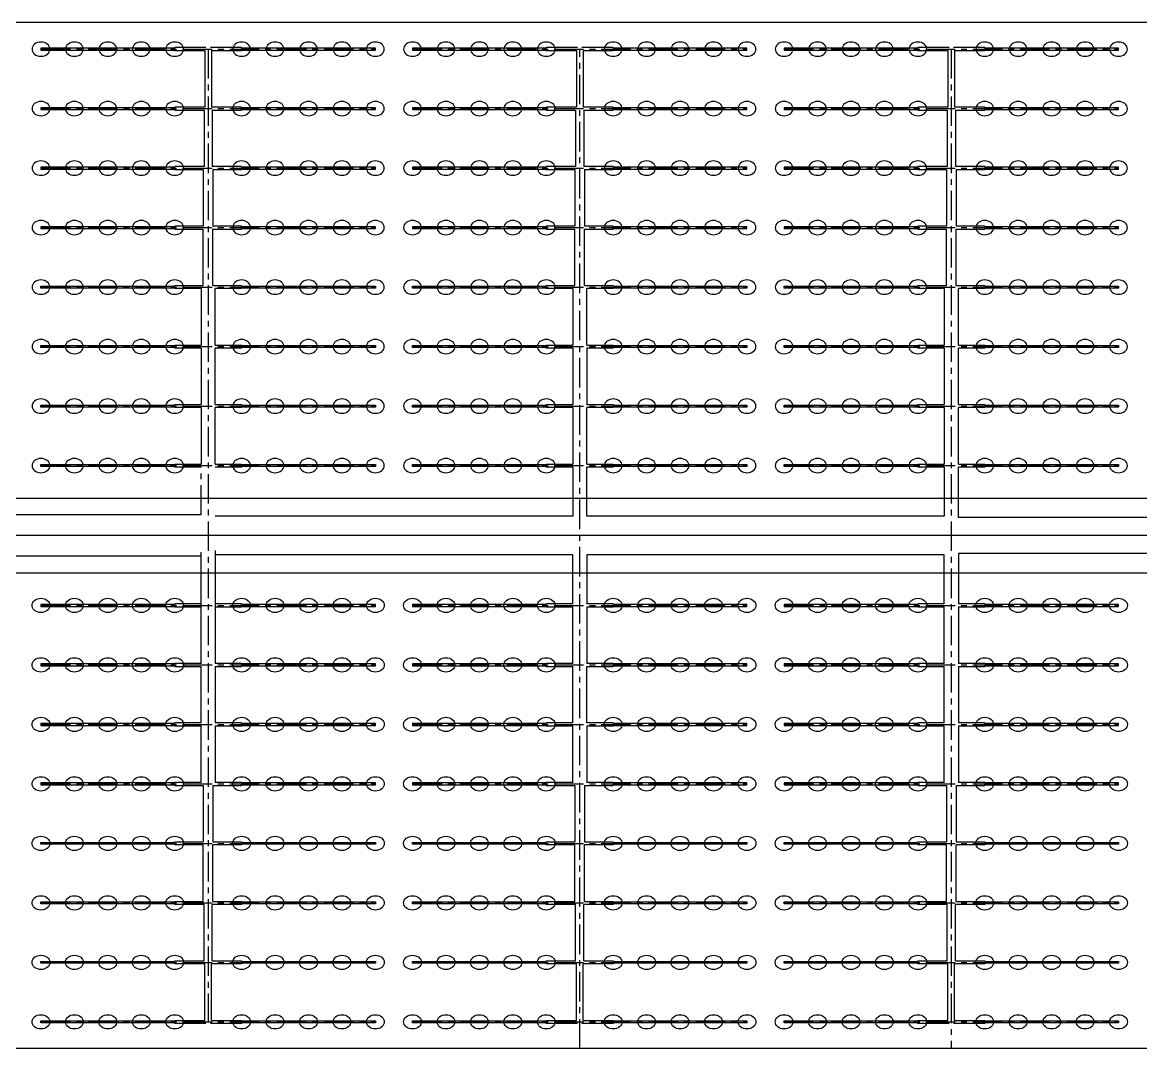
# Model space of a CAD drawing. Header units: millimetres. Extents: x 738100 to 1284508, y 138373 to 260796.
# Drawn here: x 811900 to 823938, y 197601 to 208641 of the extents above; entities that cross this region are included whole.
import ezdxf

# ---------------------------------------------------------------- set-up
doc = ezdxf.new("R2010")
doc.units = ezdxf.units.MM
doc.linetypes.add('CENTER', pattern=[50.8, 31.75, -6.35, 6.35, -6.35])
doc.layers.add('轴线', color=6, linetype='CENTER')

msp = doc.modelspace()

# ---------------------------------------------------------------- linework, layer by layer
at = {"lineweight": -3, "ltscale": 100}
for p, q in [((843900.494, 208641.464), (779900.494, 208641.464)), ((843900.494, 197601.464), (779900.494, 197601.464))]:
    msp.add_line(p, q, dxfattribs=at)
at = {"ltscale": 10}
for p, q in [((812100.494, 208363.704), (812100.494, 208343.224)), ((813540.494, 208363.704), (812100.494, 208363.704)), ((812100.494, 208343.224), (813540.494, 208343.224)), ((813876.494, 208369.464), (813540.494, 208369.464)), ((813540.494, 208369.464), (813540.494, 208363.704)), ((813540.494, 208343.224), (813540.494, 208337.464)), ((813540.494, 208337.464), (813864.494, 208337.464)), ((813864.494, 208337.464), (813864.494, 207729.464)), ((814260.494, 208369.464), (813924.494, 208369.464)), ((813936.494, 208337.464), (814260.494, 208337.464)), ((813936.494, 208337.464), (813936.494, 207729.464)), ((814260.494, 208363.704), (814260.494, 208369.464)), ((815700.494, 208363.704), (814260.494, 208363.704)), ((814260.494, 208337.464), (814260.494, 208343.224)), ((814260.494, 208343.224), (815700.494, 208343.224)), ((815700.494, 208343.224), (815700.494, 208363.704)), ((816100.494, 208363.704), (816100.494, 208343.224)), ((817540.494, 208363.704), (816100.494, 208363.704)), ((816100.494, 208343.224), (817540.494, 208343.224)), ((817876.494, 208369.464), (817540.494, 208369.464)), ((817540.494, 208369.464), (817540.494, 208363.704)), ((817540.494, 208343.224), (817540.494, 208337.464)), ((817540.494, 208337.464), (817864.494, 208337.464)), ((817864.494, 208337.464), (817864.494, 207729.464)), ((818260.494, 208369.464), (817924.494, 208369.464)), ((817936.494, 208337.464), (818260.494, 208337.464)), ((817936.494, 208337.464), (817936.494, 207729.464)), ((818260.494, 208363.704), (818260.494, 208369.464)), ((819700.494, 208363.704), (818260.494, 208363.704)), ((818260.494, 208337.464), (818260.494, 208343.224)), ((818260.494, 208343.224), (819700.494, 208343.224)), ((819700.494, 208343.224), (819700.494, 208363.704)), ((820100.494, 208363.704), (820100.494, 208343.224)), ((821540.494, 208363.704), (820100.494, 208363.704)), ((820100.494, 208343.224), (821540.494, 208343.224)), ((821876.494, 208369.464), (821540.494, 208369.464)), ((821540.494, 208369.464), (821540.494, 208363.704)), ((821540.494, 208343.224), (821540.494, 208337.464)), ((821540.494, 208337.464), (821864.494, 208337.464)), ((821864.494, 208337.464), (821864.494, 207729.464)), ((822260.494, 208369.464), (821924.494, 208369.464)), ((821936.494, 208337.464), (822260.494, 208337.464)), ((821936.494, 208337.464), (821936.494, 207729.464)), ((822260.494, 208363.704), (822260.494, 208369.464)), ((823700.494, 208363.704), (822260.494, 208363.704)), ((822260.494, 208337.464), (822260.494, 208343.224)), ((822260.494, 208343.224), (823700.494, 208343.224)), ((823700.494, 208343.224), (823700.494, 208363.704)), ((812100.494, 207723.704), (812100.494, 207703.224)), ((813540.494, 207723.704), (812100.494, 207723.704)), ((812100.494, 207703.224), (813540.494, 207703.224)), ((813864.494, 207729.464), (813540.494, 207729.464)), ((813540.494, 207729.464), (813540.494, 207723.704)), ((813540.494, 207703.224), (813540.494, 207697.464)), ((813540.494, 207697.464), (813856.494, 207697.464)), ((813856.494, 207697.464), (813856.494, 207089.464)), ((814260.494, 207729.464), (813936.494, 207729.464)), ((813944.494, 207697.464), (814260.494, 207697.464)), ((813944.494, 207697.464), (813944.494, 207089.464)), ((814260.494, 207723.704), (814260.494, 207729.464)), ((815700.494, 207723.704), (814260.494, 207723.704)), ((814260.494, 207697.464), (814260.494, 207703.224)), ((814260.494, 207703.224), (815700.494, 207703.224)), ((815700.494, 207703.224), (815700.494, 207723.704)), ((816100.494, 207723.704), (816100.494, 207703.224)), ((817540.494, 207723.704), (816100.494, 207723.704)), ((816100.494, 207703.224), (817540.494, 207703.224)), ((817864.494, 207729.464), (817540.494, 207729.464)), ((817540.494, 207729.464), (817540.494, 207723.704)), ((817540.494, 207703.224), (817540.494, 207697.464)), ((817540.494, 207697.464), (817856.494, 207697.464)), ((817856.494, 207697.464), (817856.494, 207089.464)), ((818260.494, 207729.464), (817936.494, 207729.464)), ((817944.494, 207697.464), (818260.494, 207697.464)), ((817944.494, 207697.464), (817944.494, 207089.464)), ((818260.494, 207723.704), (818260.494, 207729.464)), ((819700.494, 207723.704), (818260.494, 207723.704)), ((818260.494, 207697.464), (818260.494, 207703.224)), ((818260.494, 207703.224), (819700.494, 207703.224)), ((819700.494, 207703.224), (819700.494, 207723.704)), ((820100.494, 207723.704), (820100.494, 207703.224)), ((821540.494, 207723.704), (820100.494, 207723.704)), ((820100.494, 207703.224), (821540.494, 207703.224)), ((821864.494, 207729.464), (821540.494, 207729.464)), ((821540.494, 207729.464), (821540.494, 207723.704)), ((821540.494, 207703.224), (821540.494, 207697.464)), ((821540.494, 207697.464), (821856.494, 207697.464)), ((821856.494, 207697.464), (821856.494, 207089.464)), ((822260.494, 207729.464), (821936.494, 207729.464)), ((821944.494, 207697.464), (822260.494, 207697.464)), ((821944.494, 207697.464), (821944.494, 207089.464)), ((822260.494, 207723.704), (822260.494, 207729.464)), ((823700.494, 207723.704), (822260.494, 207723.704)), ((822260.494, 207697.464), (822260.494, 207703.224)), ((822260.494, 207703.224), (823700.494, 207703.224)), ((823700.494, 207703.224), (823700.494, 207723.704)), ((812100.494, 207083.704), (812100.494, 207063.224)), ((813540.494, 207083.704), (812100.494, 207083.704)), ((812100.494, 207063.224), (813540.494, 207063.224)), ((813856.494, 207089.464), (813540.494, 207089.464)), ((813540.494, 207089.464), (813540.494, 207083.704)), ((813540.494, 207063.224), (813540.494, 207057.464)), ((813540.494, 207057.464), (813848.494, 207057.464)), ((813848.494, 207057.464), (813848.494, 206449.464)), ((814260.494, 207089.464), (813944.494, 207089.464)), ((813952.494, 207057.464), (814260.494, 207057.464)), ((813952.494, 207057.464), (813952.494, 206449.464)), ((814260.494, 207083.704), (814260.494, 207089.464)), ((815700.494, 207083.704), (814260.494, 207083.704)), ((814260.494, 207057.464), (814260.494, 207063.224)), ((814260.494, 207063.224), (815700.494, 207063.224)), ((815700.494, 207063.224), (815700.494, 207083.704)), ((816100.494, 207083.704), (816100.494, 207063.224)), ((817540.494, 207083.704), (816100.494, 207083.704)), ((816100.494, 207063.224), (817540.494, 207063.224)), ((817856.494, 207089.464), (817540.494, 207089.464)), ((817540.494, 207089.464), (817540.494, 207083.704)), ((817540.494, 207063.224), (817540.494, 207057.464)), ((817540.494, 207057.464), (817848.494, 207057.464)), ((817848.494, 207057.464), (817848.494, 206449.464)), ((818260.494, 207089.464), (817944.494, 207089.464)), ((817952.494, 207057.464), (818260.494, 207057.464)), ((817952.494, 207057.464), (817952.494, 206449.464)), ((818260.494, 207083.704), (818260.494, 207089.464)), ((819700.494, 207083.704), (818260.494, 207083.704)), ((818260.494, 207057.464), (818260.494, 207063.224)), ((818260.494, 207063.224), (819700.494, 207063.224)), ((819700.494, 207063.224), (819700.494, 207083.704)), ((820100.494, 207083.704), (820100.494, 207063.224)), ((821540.494, 207083.704), (820100.494, 207083.704)), ((820100.494, 207063.224), (821540.494, 207063.224)), ((821856.494, 207089.464), (821540.494, 207089.464)), ((821540.494, 207089.464), (821540.494, 207083.704)), ((821540.494, 207063.224), (821540.494, 207057.464)), ((821540.494, 207057.464), (821848.494, 207057.464)), ((821848.494, 207057.464), (821848.494, 206449.464)), ((822260.494, 207089.464), (821944.494, 207089.464)), ((821952.494, 207057.464), (822260.494, 207057.464)), ((821952.494, 207057.464), (821952.494, 206449.464)), ((822260.494, 207083.704), (822260.494, 207089.464)), ((823700.494, 207083.704), (822260.494, 207083.704)), ((822260.494, 207057.464), (822260.494, 207063.224)), ((822260.494, 207063.224), (823700.494, 207063.224)), ((823700.494, 207063.224), (823700.494, 207083.704)), ((812100.494, 206443.704), (812100.494, 206423.224)), ((813540.494, 206443.704), (812100.494, 206443.704)), ((812100.494, 206423.224), (813540.494, 206423.224)), ((813848.494, 206449.464), (813540.494, 206449.464)), ((813540.494, 206449.464), (813540.494, 206443.704)), ((813540.494, 206423.224), (813540.494, 206417.464)), ((813540.494, 206417.464), (813848.494, 206417.464)), ((813848.494, 205809.464), (813848.494, 206417.464)), ((814260.494, 206449.464), (813952.494, 206449.464)), ((813952.494, 206417.464), (814260.494, 206417.464)), ((813952.494, 205809.464), (813952.494, 206417.464)), ((814260.494, 206443.704), (814260.494, 206449.464)), ((815700.494, 206443.704), (814260.494, 206443.704)), ((814260.494, 206417.464), (814260.494, 206423.224)), ((814260.494, 206423.224), (815700.494, 206423.224)), ((815700.494, 206423.224), (815700.494, 206443.704)), ((816100.494, 206443.704), (816100.494, 206423.224)), ((817540.494, 206443.704), (816100.494, 206443.704)), ((816100.494, 206423.224), (817540.494, 206423.224)), ((817848.494, 206449.464), (817540.494, 206449.464)), ((817540.494, 206449.464), (817540.494, 206443.704)), ((817540.494, 206423.224), (817540.494, 206417.464)), ((817540.494, 206417.464), (817848.494, 206417.464)), ((817848.494, 205809.464), (817848.494, 206417.464)), ((818260.494, 206449.464), (817952.494, 206449.464)), ((817952.494, 206417.464), (818260.494, 206417.464)), ((817952.494, 205809.464), (817952.494, 206417.464)), ((818260.494, 206443.704), (818260.494, 206449.464)), ((819700.494, 206443.704), (818260.494, 206443.704)), ((818260.494, 206417.464), (818260.494, 206423.224)), ((818260.494, 206423.224), (819700.494, 206423.224)), ((819700.494, 206423.224), (819700.494, 206443.704)), ((820100.494, 206443.704), (820100.494, 206423.224)), ((821540.494, 206443.704), (820100.494, 206443.704)), ((820100.494, 206423.224), (821540.494, 206423.224)), ((821848.494, 206449.464), (821540.494, 206449.464)), ((821540.494, 206449.464), (821540.494, 206443.704)), ((821540.494, 206423.224), (821540.494, 206417.464)), ((821540.494, 206417.464), (821848.494, 206417.464)), ((821848.494, 205809.464), (821848.494, 206417.464)), ((822260.494, 206449.464), (821952.494, 206449.464)), ((821952.494, 206417.464), (822260.494, 206417.464)), ((821952.494, 205809.464), (821952.494, 206417.464)), ((822260.494, 206443.704), (822260.494, 206449.464)), ((823700.494, 206443.704), (822260.494, 206443.704)), ((822260.494, 206417.464), (822260.494, 206423.224)), ((822260.494, 206423.224), (823700.494, 206423.224)), ((823700.494, 206423.224), (823700.494, 206443.704)), ((812100.494, 205783.224), (812100.494, 205803.704)), ((812100.494, 205803.704), (813540.494, 205803.704)), ((813540.494, 205783.224), (812100.494, 205783.224)), ((813540.494, 205803.704), (813540.494, 205809.464)), ((813540.494, 205809.464), (813848.494, 205809.464)), ((813540.494, 205777.464), (813540.494, 205783.224)), ((813824.494, 205777.464), (813540.494, 205777.464)), ((813824.494, 205777.464), (813824.494, 205169.464)), ((813952.494, 205809.464), (814260.494, 205809.464)), ((814260.494, 205777.464), (813976.494, 205777.464)), ((813976.494, 205169.464), (813976.494, 205777.464)), ((814260.494, 205809.464), (814260.494, 205803.704)), ((814260.494, 205803.704), (815700.494, 205803.704)), ((815700.494, 205783.224), (814260.494, 205783.224)), ((814260.494, 205783.224), (814260.494, 205777.464)), ((815700.494, 205803.704), (815700.494, 205783.224)), ((816100.494, 205783.224), (816100.494, 205803.704)), ((816100.494, 205803.704), (817540.494, 205803.704)), ((817540.494, 205783.224), (816100.494, 205783.224)), ((817540.494, 205803.704), (817540.494, 205809.464)), ((817540.494, 205809.464), (817848.494, 205809.464)), ((817540.494, 205777.464), (817540.494, 205783.224)), ((817824.494, 205777.464), (817540.494, 205777.464)), ((817824.494, 205777.464), (817824.494, 205169.464)), ((817952.494, 205809.464), (818260.494, 205809.464)), ((818260.494, 205777.464), (817976.494, 205777.464)), ((817976.494, 205169.464), (817976.494, 205777.464)), ((818260.494, 205809.464), (818260.494, 205803.704)), ((818260.494, 205803.704), (819700.494, 205803.704)), ((819700.494, 205783.224), (818260.494, 205783.224)), ((818260.494, 205783.224), (818260.494, 205777.464)), ((819700.494, 205803.704), (819700.494, 205783.224)), ((820100.494, 205783.224), (820100.494, 205803.704)), ((820100.494, 205803.704), (821540.494, 205803.704)), ((821540.494, 205783.224), (820100.494, 205783.224)), ((821540.494, 205803.704), (821540.494, 205809.464)), ((821540.494, 205809.464), (821848.494, 205809.464)), ((821540.494, 205777.464), (821540.494, 205783.224)), ((821824.494, 205777.464), (821540.494, 205777.464)), ((821824.494, 205777.464), (821824.494, 205169.464)), ((821952.494, 205809.464), (822260.494, 205809.464)), ((822260.494, 205777.464), (821976.494, 205777.464)), ((821976.494, 205169.464), (821976.494, 205777.464)), ((822260.494, 205809.464), (822260.494, 205803.704)), ((822260.494, 205803.704), (823700.494, 205803.704)), ((823700.494, 205783.224), (822260.494, 205783.224)), ((822260.494, 205783.224), (822260.494, 205777.464)), ((823700.494, 205803.704), (823700.494, 205783.224)), ((812100.494, 205143.224), (812100.494, 205163.704)), ((812100.494, 205163.704), (813540.494, 205163.704)), ((813540.494, 205143.224), (812100.494, 205143.224)), ((813540.494, 205163.704), (813540.494, 205169.464)), ((813540.494, 205169.464), (813824.494, 205169.464)), ((813540.494, 205137.464), (813540.494, 205143.224)), ((813824.494, 205137.464), (813540.494, 205137.464)), ((813824.494, 205137.464), (813824.494, 204529.464)), ((813976.494, 205169.464), (814260.494, 205169.464)), ((814260.494, 205137.464), (813976.494, 205137.464)), ((813976.494, 204529.464), (813976.494, 205137.464)), ((814260.494, 205169.464), (814260.494, 205163.704)), ((814260.494, 205163.704), (815700.494, 205163.704)), ((815700.494, 205143.224), (814260.494, 205143.224)), ((814260.494, 205143.224), (814260.494, 205137.464)), ((815700.494, 205163.704), (815700.494, 205143.224)), ((816100.494, 205143.224), (816100.494, 205163.704)), ((816100.494, 205163.704), (817540.494, 205163.704)), ((817540.494, 205143.224), (816100.494, 205143.224)), ((817540.494, 205163.704), (817540.494, 205169.464)), ((817540.494, 205169.464), (817824.494, 205169.464)), ((817540.494, 205137.464), (817540.494, 205143.224)), ((817824.494, 205137.464), (817540.494, 205137.464)), ((817824.494, 205137.464), (817824.494, 204529.464)), ((817976.494, 205169.464), (818260.494, 205169.464)), ((818260.494, 205137.464), (817976.494, 205137.464)), ((817976.494, 205137.464), (817976.494, 204529.464)), ((818260.494, 205169.464), (818260.494, 205163.704)), ((818260.494, 205163.704), (819700.494, 205163.704)), ((819700.494, 205143.224), (818260.494, 205143.224)), ((818260.494, 205143.224), (818260.494, 205137.464)), ((819700.494, 205163.704), (819700.494, 205143.224)), ((820100.494, 205143.224), (820100.494, 205163.704)), ((820100.494, 205163.704), (821540.494, 205163.704)), ((821540.494, 205143.224), (820100.494, 205143.224)), ((821540.494, 205163.704), (821540.494, 205169.464)), ((821540.494, 205169.464), (821824.494, 205169.464)), ((821540.494, 205137.464), (821540.494, 205143.224)), ((821824.494, 205137.464), (821540.494, 205137.464)), ((821824.494, 205137.464), (821824.494, 204529.464)), ((821976.494, 205169.464), (822260.494, 205169.464)), ((822260.494, 205137.464), (821976.494, 205137.464)), ((821976.494, 204529.464), (821976.494, 205137.464)), ((822260.494, 205169.464), (822260.494, 205163.704)), ((822260.494, 205163.704), (823700.494, 205163.704)), ((823700.494, 205143.224), (822260.494, 205143.224)), ((822260.494, 205143.224), (822260.494, 205137.464)), ((823700.494, 205163.704), (823700.494, 205143.224)), ((813540.494, 204523.704), (813540.494, 204529.464)), ((813540.494, 204529.464), (813824.494, 204529.464)), ((813976.494, 204529.464), (814260.494, 204529.464)), ((814260.494, 204529.464), (814260.494, 204523.704)), ((817540.494, 204523.704), (817540.494, 204529.464)), ((817540.494, 204529.464), (817824.494, 204529.464)), ((817976.494, 204529.464), (818260.494, 204529.464)), ((818260.494, 204529.464), (818260.494, 204523.704)), ((821540.494, 204523.704), (821540.494, 204529.464)), ((821540.494, 204529.464), (821824.494, 204529.464)), ((821976.494, 204529.464), (822260.494, 204529.464)), ((822260.494, 204529.464), (822260.494, 204523.704)), ((812100.494, 204503.224), (812100.494, 204523.704)), ((812100.494, 204523.704), (813540.494, 204523.704)), ((813540.494, 204503.224), (812100.494, 204503.224)), ((813540.494, 204497.464), (813540.494, 204503.224)), ((813824.494, 204497.464), (813540.494, 204497.464)), ((813824.494, 204497.464), (813824.494, 203889.464)), ((814260.494, 204497.464), (813976.494, 204497.464)), ((813976.494, 203889.464), (813976.494, 204497.464)), ((814260.494, 204523.704), (815700.494, 204523.704)), ((815700.494, 204503.224), (814260.494, 204503.224)), ((814260.494, 204503.224), (814260.494, 204497.464)), ((815700.494, 204523.704), (815700.494, 204503.224)), ((816100.494, 204503.224), (816100.494, 204523.704)), ((816100.494, 204523.704), (817540.494, 204523.704)), ((817540.494, 204503.224), (816100.494, 204503.224)), ((817540.494, 204497.464), (817540.494, 204503.224)), ((817824.494, 204497.464), (817540.494, 204497.464)), ((817824.494, 204497.464), (817824.494, 203889.464)), ((818260.494, 204497.464), (817976.494, 204497.464)), ((817976.494, 203889.464), (817976.494, 204497.464)), ((818260.494, 204523.704), (819700.494, 204523.704)), ((819700.494, 204503.224), (818260.494, 204503.224)), ((818260.494, 204503.224), (818260.494, 204497.464)), ((819700.494, 204523.704), (819700.494, 204503.224)), ((820100.494, 204503.224), (820100.494, 204523.704)), ((820100.494, 204523.704), (821540.494, 204523.704)), ((821540.494, 204503.224), (820100.494, 204503.224)), ((821540.494, 204497.464), (821540.494, 204503.224)), ((821824.494, 204497.464), (821540.494, 204497.464)), ((821824.494, 204497.464), (821824.494, 203889.464)), ((822260.494, 204497.464), (821976.494, 204497.464)), ((821976.494, 203889.464), (821976.494, 204497.464)), ((822260.494, 204523.704), (823700.494, 204523.704)), ((823700.494, 204503.224), (822260.494, 204503.224)), ((822260.494, 204503.224), (822260.494, 204497.464)), ((823700.494, 204523.704), (823700.494, 204503.224)), ((812100.494, 203863.224), (812100.494, 203883.704)), ((812100.494, 203883.704), (813540.494, 203883.704)), ((813540.494, 203863.224), (812100.494, 203863.224)), ((813540.494, 203883.704), (813540.494, 203889.464)), ((813540.494, 203889.464), (813824.494, 203889.464)), ((813540.494, 203857.464), (813540.494, 203863.224)), ((813824.494, 203857.464), (813540.494, 203857.464)), ((813976.494, 203889.464), (814260.494, 203889.464)), ((814260.494, 203857.464), (813976.494, 203857.464)), ((814260.494, 203889.464), (814260.494, 203883.704)), ((814260.494, 203883.704), (815700.494, 203883.704)), ((815700.494, 203863.224), (814260.494, 203863.224)), ((814260.494, 203863.224), (814260.494, 203857.464)), ((815700.494, 203883.704), (815700.494, 203863.224)), ((816100.494, 203863.224), (816100.494, 203883.704)), ((816100.494, 203883.704), (817540.494, 203883.704)), ((817540.494, 203863.224), (816100.494, 203863.224)), ((817540.494, 203883.704), (817540.494, 203889.464)), ((817540.494, 203889.464), (817824.494, 203889.464)), ((817540.494, 203857.464), (817540.494, 203863.224)), ((817824.494, 203857.464), (817540.494, 203857.464)), ((817824.494, 203857.464), (817824.494, 203329.464)), ((817976.494, 203889.464), (818260.494, 203889.464)), ((818260.494, 203857.464), (817976.494, 203857.464)), ((817976.494, 203329.464), (817976.494, 203857.464)), ((818260.494, 203889.464), (818260.494, 203883.704)), ((818260.494, 203883.704), (819700.494, 203883.704)), ((819700.494, 203863.224), (818260.494, 203863.224)), ((818260.494, 203863.224), (818260.494, 203857.464)), ((819700.494, 203883.704), (819700.494, 203863.224)), ((820100.494, 203863.224), (820100.494, 203883.704)), ((820100.494, 203883.704), (821540.494, 203883.704)), ((821540.494, 203863.224), (820100.494, 203863.224)), ((821540.494, 203883.704), (821540.494, 203889.464)), ((821540.494, 203889.464), (821824.494, 203889.464)), ((821540.494, 203857.464), (821540.494, 203863.224)), ((821824.494, 203857.464), (821540.494, 203857.464)), ((821824.494, 203857.464), (821824.494, 203329.464)), ((821976.494, 203889.464), (822260.494, 203889.464)), ((822260.494, 203857.464), (821976.494, 203857.464)), ((821976.494, 203313.464), (821976.494, 203857.464)), ((822260.494, 203889.464), (822260.494, 203883.704)), ((822260.494, 203883.704), (823700.494, 203883.704)), ((823700.494, 203863.224), (822260.494, 203863.224)), ((822260.494, 203863.224), (822260.494, 203857.464)), ((823700.494, 203883.704), (823700.494, 203863.224)), ((779900.494, 203521.464), (843900.494, 203521.464)), ((813824.494, 203345.464), (809976.494, 203345.464)), ((817824.494, 203329.464), (813976.494, 203329.464)), ((821824.494, 203329.464), (817976.494, 203329.464)), ((825900.494, 203313.464), (821976.494, 203313.464)), ((813976.494, 202961.464), (813976.494, 202301.464)), ((813824.494, 202897.464), (809976.494, 202897.464)), ((813824.494, 202301.464), (813824.494, 202941.464)), ((817824.494, 202913.464), (813976.494, 202913.464)), ((817824.494, 202385.464), (817824.494, 202913.464)), ((817976.494, 202913.464), (817976.494, 202385.464)), ((821824.494, 202913.464), (817976.494, 202913.464)), ((821824.494, 202385.464), (821824.494, 202913.464)), ((821976.494, 202929.464), (821976.494, 202385.464)), ((825900.494, 202929.464), (821976.494, 202929.464)), ((779900.494, 202721.464), (843900.494, 202721.464)), ((812100.494, 202379.704), (812100.494, 202359.224)), ((813540.494, 202379.704), (812100.494, 202379.704)), ((812100.494, 202359.224), (813540.494, 202359.224)), ((813824.494, 202385.464), (813540.494, 202385.464)), ((813540.494, 202385.464), (813540.494, 202379.704)), ((813540.494, 202359.224), (813540.494, 202353.464)), ((814260.494, 202385.464), (813976.494, 202385.464)), ((814260.494, 202379.704), (814260.494, 202385.464)), ((815700.494, 202379.704), (814260.494, 202379.704)), ((814260.494, 202353.464), (814260.494, 202359.224)), ((814260.494, 202359.224), (815700.494, 202359.224)), ((815700.494, 202359.224), (815700.494, 202379.704)), ((816100.494, 202379.704), (816100.494, 202359.224)), ((817540.494, 202379.704), (816100.494, 202379.704)), ((816100.494, 202359.224), (817540.494, 202359.224)), ((817824.494, 202385.464), (817540.494, 202385.464)), ((817540.494, 202385.464), (817540.494, 202379.704)), ((817540.494, 202359.224), (817540.494, 202353.464)), ((818260.494, 202385.464), (817976.494, 202385.464)), ((818260.494, 202379.704), (818260.494, 202385.464)), ((819700.494, 202379.704), (818260.494, 202379.704)), ((818260.494, 202353.464), (818260.494, 202359.224)), ((818260.494, 202359.224), (819700.494, 202359.224)), ((819700.494, 202359.224), (819700.494, 202379.704)), ((820100.494, 202379.704), (820100.494, 202359.224)), ((821540.494, 202379.704), (820100.494, 202379.704)), ((820100.494, 202359.224), (821540.494, 202359.224)), ((821824.494, 202385.464), (821540.494, 202385.464)), ((821540.494, 202385.464), (821540.494, 202379.704)), ((821540.494, 202359.224), (821540.494, 202353.464)), ((822260.494, 202385.464), (821976.494, 202385.464)), ((822260.494, 202379.704), (822260.494, 202385.464)), ((823700.494, 202379.704), (822260.494, 202379.704)), ((822260.494, 202353.464), (822260.494, 202359.224)), ((822260.494, 202359.224), (823700.494, 202359.224)), ((823700.494, 202359.224), (823700.494, 202379.704)), ((813540.494, 202353.464), (813824.494, 202353.464)), ((813824.494, 201745.464), (813824.494, 202353.464)), ((813976.494, 202353.464), (814260.494, 202353.464)), ((813976.494, 202353.464), (813976.494, 201745.464)), ((817540.494, 202353.464), (817824.494, 202353.464)), ((817824.494, 201745.464), (817824.494, 202353.464)), ((817976.494, 202353.464), (818260.494, 202353.464)), ((817976.494, 202353.464), (817976.494, 201745.464)), ((821540.494, 202353.464), (821824.494, 202353.464)), ((821824.494, 201745.464), (821824.494, 202353.464)), ((821976.494, 202353.464), (822260.494, 202353.464)), ((821976.494, 202353.464), (821976.494, 201745.464)), ((812100.494, 201739.704), (812100.494, 201719.224)), ((813540.494, 201739.704), (812100.494, 201739.704)), ((812100.494, 201719.224), (813540.494, 201719.224)), ((813824.494, 201745.464), (813540.494, 201745.464)), ((813540.494, 201745.464), (813540.494, 201739.704)), ((813540.494, 201719.224), (813540.494, 201713.464)), ((813540.494, 201713.464), (813824.494, 201713.464)), ((813824.494, 201105.464), (813824.494, 201713.464)), ((814260.494, 201745.464), (813976.494, 201745.464)), ((813976.494, 201713.464), (814260.494, 201713.464)), ((813976.494, 201713.464), (813976.494, 201105.464)), ((814260.494, 201739.704), (814260.494, 201745.464)), ((815700.494, 201739.704), (814260.494, 201739.704)), ((814260.494, 201713.464), (814260.494, 201719.224)), ((814260.494, 201719.224), (815700.494, 201719.224)), ((815700.494, 201719.224), (815700.494, 201739.704)), ((816100.494, 201739.704), (816100.494, 201719.224)), ((817540.494, 201739.704), (816100.494, 201739.704)), ((816100.494, 201719.224), (817540.494, 201719.224)), ((817824.494, 201745.464), (817540.494, 201745.464)), ((817540.494, 201745.464), (817540.494, 201739.704)), ((817540.494, 201719.224), (817540.494, 201713.464)), ((817540.494, 201713.464), (817824.494, 201713.464)), ((817824.494, 201105.464), (817824.494, 201713.464)), ((818260.494, 201745.464), (817976.494, 201745.464)), ((817976.494, 201713.464), (818260.494, 201713.464)), ((817976.494, 201105.464), (817976.494, 201713.464)), ((818260.494, 201739.704), (818260.494, 201745.464)), ((819700.494, 201739.704), (818260.494, 201739.704)), ((818260.494, 201713.464), (818260.494, 201719.224)), ((818260.494, 201719.224), (819700.494, 201719.224)), ((819700.494, 201719.224), (819700.494, 201739.704)), ((820100.494, 201739.704), (820100.494, 201719.224)), ((821540.494, 201739.704), (820100.494, 201739.704)), ((820100.494, 201719.224), (821540.494, 201719.224)), ((821824.494, 201745.464), (821540.494, 201745.464)), ((821540.494, 201745.464), (821540.494, 201739.704)), ((821540.494, 201719.224), (821540.494, 201713.464)), ((821540.494, 201713.464), (821824.494, 201713.464)), ((821824.494, 201105.464), (821824.494, 201713.464)), ((822260.494, 201745.464), (821976.494, 201745.464)), ((821976.494, 201713.464), (822260.494, 201713.464)), ((821976.494, 201713.464), (821976.494, 201105.464)), ((822260.494, 201739.704), (822260.494, 201745.464)), ((823700.494, 201739.704), (822260.494, 201739.704)), ((822260.494, 201713.464), (822260.494, 201719.224)), ((822260.494, 201719.224), (823700.494, 201719.224)), ((823700.494, 201719.224), (823700.494, 201739.704)), ((812100.494, 201099.704), (812100.494, 201079.224)), ((813540.494, 201099.704), (812100.494, 201099.704)), ((812100.494, 201079.224), (813540.494, 201079.224)), ((813824.494, 201105.464), (813540.494, 201105.464)), ((813540.494, 201105.464), (813540.494, 201099.704)), ((813540.494, 201079.224), (813540.494, 201073.464)), ((813540.494, 201073.464), (813824.494, 201073.464)), ((813824.494, 200465.464), (813824.494, 201073.464)), ((814260.494, 201105.464), (813976.494, 201105.464)), ((813976.494, 201073.464), (814260.494, 201073.464)), ((813976.494, 201073.464), (813976.494, 200465.464)), ((814260.494, 201099.704), (814260.494, 201105.464)), ((815700.494, 201099.704), (814260.494, 201099.704)), ((814260.494, 201073.464), (814260.494, 201079.224)), ((814260.494, 201079.224), (815700.494, 201079.224)), ((815700.494, 201079.224), (815700.494, 201099.704)), ((816100.494, 201099.704), (816100.494, 201079.224)), ((817540.494, 201099.704), (816100.494, 201099.704)), ((816100.494, 201079.224), (817540.494, 201079.224)), ((817824.494, 201105.464), (817540.494, 201105.464)), ((817540.494, 201105.464), (817540.494, 201099.704)), ((817540.494, 201079.224), (817540.494, 201073.464)), ((817540.494, 201073.464), (817824.494, 201073.464)), ((817824.494, 200465.464), (817824.494, 201073.464)), ((818260.494, 201105.464), (817976.494, 201105.464)), ((817976.494, 201073.464), (818260.494, 201073.464)), ((817976.494, 201073.464), (817976.494, 200465.464)), ((818260.494, 201099.704), (818260.494, 201105.464)), ((819700.494, 201099.704), (818260.494, 201099.704)), ((818260.494, 201073.464), (818260.494, 201079.224)), ((818260.494, 201079.224), (819700.494, 201079.224)), ((819700.494, 201079.224), (819700.494, 201099.704)), ((820100.494, 201099.704), (820100.494, 201079.224)), ((821540.494, 201099.704), (820100.494, 201099.704)), ((820100.494, 201079.224), (821540.494, 201079.224)), ((821824.494, 201105.464), (821540.494, 201105.464)), ((821540.494, 201105.464), (821540.494, 201099.704)), ((821540.494, 201079.224), (821540.494, 201073.464)), ((821540.494, 201073.464), (821824.494, 201073.464)), ((821824.494, 200465.464), (821824.494, 201073.464)), ((822260.494, 201105.464), (821976.494, 201105.464)), ((821976.494, 201073.464), (822260.494, 201073.464)), ((821976.494, 201073.464), (821976.494, 200465.464)), ((822260.494, 201099.704), (822260.494, 201105.464)), ((823700.494, 201099.704), (822260.494, 201099.704)), ((822260.494, 201073.464), (822260.494, 201079.224)), ((822260.494, 201079.224), (823700.494, 201079.224)), ((823700.494, 201079.224), (823700.494, 201099.704)), ((812100.494, 200459.704), (812100.494, 200439.224)), ((813540.494, 200459.704), (812100.494, 200459.704)), ((812100.494, 200439.224), (813540.494, 200439.224)), ((813824.494, 200465.464), (813540.494, 200465.464)), ((813540.494, 200465.464), (813540.494, 200459.704)), ((813540.494, 200439.224), (813540.494, 200433.464)), ((813540.494, 200433.464), (813848.494, 200433.464)), ((813848.494, 200433.464), (813848.494, 199825.464)), ((813952.494, 200433.464), (814260.494, 200433.464)), ((813952.494, 200433.464), (813952.494, 199825.464)), ((814260.494, 200465.464), (813976.494, 200465.464)), ((814260.494, 200459.704), (814260.494, 200465.464)), ((815700.494, 200459.704), (814260.494, 200459.704)), ((814260.494, 200433.464), (814260.494, 200439.224)), ((814260.494, 200439.224), (815700.494, 200439.224)), ((815700.494, 200439.224), (815700.494, 200459.704)), ((816100.494, 200459.704), (816100.494, 200439.224)), ((817540.494, 200459.704), (816100.494, 200459.704)), ((816100.494, 200439.224), (817540.494, 200439.224)), ((817824.494, 200465.464), (817540.494, 200465.464)), ((817540.494, 200465.464), (817540.494, 200459.704)), ((817540.494, 200439.224), (817540.494, 200433.464)), ((817540.494, 200433.464), (817848.494, 200433.464)), ((817848.494, 200433.464), (817848.494, 199825.464)), ((817952.494, 200433.464), (818260.494, 200433.464)), ((817952.494, 200433.464), (817952.494, 199825.464)), ((818260.494, 200465.464), (817976.494, 200465.464)), ((818260.494, 200459.704), (818260.494, 200465.464)), ((819700.494, 200459.704), (818260.494, 200459.704)), ((818260.494, 200433.464), (818260.494, 200439.224)), ((818260.494, 200439.224), (819700.494, 200439.224)), ((819700.494, 200439.224), (819700.494, 200459.704)), ((820100.494, 200459.704), (820100.494, 200439.224)), ((821540.494, 200459.704), (820100.494, 200459.704)), ((820100.494, 200439.224), (821540.494, 200439.224)), ((821824.494, 200465.464), (821540.494, 200465.464)), ((821540.494, 200465.464), (821540.494, 200459.704)), ((821540.494, 200439.224), (821540.494, 200433.464)), ((821540.494, 200433.464), (821848.494, 200433.464)), ((821848.494, 200433.464), (821848.494, 199825.464)), ((821952.494, 200433.464), (822260.494, 200433.464)), ((821952.494, 200433.464), (821952.494, 199825.464)), ((822260.494, 200465.464), (821976.494, 200465.464)), ((822260.494, 200459.704), (822260.494, 200465.464)), ((823700.494, 200459.704), (822260.494, 200459.704)), ((822260.494, 200433.464), (822260.494, 200439.224)), ((822260.494, 200439.224), (823700.494, 200439.224)), ((823700.494, 200439.224), (823700.494, 200459.704)), ((812100.494, 199799.224), (812100.494, 199819.704)), ((812100.494, 199819.704), (813540.494, 199819.704)), ((813540.494, 199799.224), (812100.494, 199799.224)), ((813540.494, 199819.704), (813540.494, 199825.464)), ((813540.494, 199825.464), (813848.494, 199825.464)), ((813540.494, 199793.464), (813540.494, 199799.224)), ((813848.494, 199793.464), (813540.494, 199793.464)), ((813848.494, 199185.464), (813848.494, 199793.464)), ((813952.494, 199825.464), (814260.494, 199825.464)), ((814260.494, 199793.464), (813952.494, 199793.464)), ((813952.494, 199185.464), (813952.494, 199793.464)), ((814260.494, 199825.464), (814260.494, 199819.704)), ((814260.494, 199819.704), (815700.494, 199819.704)), ((815700.494, 199799.224), (814260.494, 199799.224)), ((814260.494, 199799.224), (814260.494, 199793.464)), ((815700.494, 199819.704), (815700.494, 199799.224)), ((816100.494, 199799.224), (816100.494, 199819.704)), ((816100.494, 199819.704), (817540.494, 199819.704)), ((817540.494, 199799.224), (816100.494, 199799.224)), ((817540.494, 199819.704), (817540.494, 199825.464)), ((817540.494, 199825.464), (817848.494, 199825.464)), ((817540.494, 199793.464), (817540.494, 199799.224)), ((817848.494, 199793.464), (817540.494, 199793.464)), ((817848.494, 199185.464), (817848.494, 199793.464)), ((817952.494, 199825.464), (818260.494, 199825.464)), ((818260.494, 199793.464), (817952.494, 199793.464)), ((817952.494, 199185.464), (817952.494, 199793.464)), ((818260.494, 199825.464), (818260.494, 199819.704)), ((818260.494, 199819.704), (819700.494, 199819.704)), ((819700.494, 199799.224), (818260.494, 199799.224)), ((818260.494, 199799.224), (818260.494, 199793.464)), ((819700.494, 199819.704), (819700.494, 199799.224)), ((820100.494, 199799.224), (820100.494, 199819.704)), ((820100.494, 199819.704), (821540.494, 199819.704)), ((821540.494, 199799.224), (820100.494, 199799.224)), ((821540.494, 199819.704), (821540.494, 199825.464)), ((821540.494, 199825.464), (821848.494, 199825.464)), ((821540.494, 199793.464), (821540.494, 199799.224)), ((821848.494, 199793.464), (821540.494, 199793.464)), ((821848.494, 199185.464), (821848.494, 199793.464)), ((821952.494, 199825.464), (822260.494, 199825.464)), ((822260.494, 199793.464), (821952.494, 199793.464)), ((821952.494, 199185.464), (821952.494, 199793.464)), ((822260.494, 199825.464), (822260.494, 199819.704)), ((822260.494, 199819.704), (823700.494, 199819.704)), ((823700.494, 199799.224), (822260.494, 199799.224)), ((822260.494, 199799.224), (822260.494, 199793.464)), ((823700.494, 199819.704), (823700.494, 199799.224)), ((812100.494, 199159.224), (812100.494, 199179.704)), ((812100.494, 199179.704), (813540.494, 199179.704)), ((813540.494, 199159.224), (812100.494, 199159.224)), ((813540.494, 199179.704), (813540.494, 199185.464)), ((813540.494, 199185.464), (813848.494, 199185.464)), ((813540.494, 199153.464), (813540.494, 199159.224)), ((813856.494, 199153.464), (813540.494, 199153.464)), ((813856.494, 198545.464), (813856.494, 199153.464)), ((814260.494, 199153.464), (813944.494, 199153.464)), ((813944.494, 198545.464), (813944.494, 199153.464)), ((813952.494, 199185.464), (814260.494, 199185.464)), ((814260.494, 199185.464), (814260.494, 199179.704)), ((814260.494, 199179.704), (815700.494, 199179.704)), ((815700.494, 199159.224), (814260.494, 199159.224)), ((814260.494, 199159.224), (814260.494, 199153.464)), ((815700.494, 199179.704), (815700.494, 199159.224)), ((816100.494, 199159.224), (816100.494, 199179.704)), ((816100.494, 199179.704), (817540.494, 199179.704)), ((817540.494, 199159.224), (816100.494, 199159.224)), ((817540.494, 199179.704), (817540.494, 199185.464)), ((817540.494, 199185.464), (817848.494, 199185.464)), ((817540.494, 199153.464), (817540.494, 199159.224)), ((817856.494, 199153.464), (817540.494, 199153.464)), ((817856.494, 198545.464), (817856.494, 199153.464)), ((818260.494, 199153.464), (817944.494, 199153.464)), ((817944.494, 198545.464), (817944.494, 199153.464)), ((817952.494, 199185.464), (818260.494, 199185.464)), ((818260.494, 199185.464), (818260.494, 199179.704)), ((818260.494, 199179.704), (819700.494, 199179.704)), ((819700.494, 199159.224), (818260.494, 199159.224)), ((818260.494, 199159.224), (818260.494, 199153.464)), ((819700.494, 199179.704), (819700.494, 199159.224)), ((820100.494, 199159.224), (820100.494, 199179.704)), ((820100.494, 199179.704), (821540.494, 199179.704)), ((821540.494, 199159.224), (820100.494, 199159.224)), ((821540.494, 199179.704), (821540.494, 199185.464)), ((821540.494, 199185.464), (821848.494, 199185.464)), ((821540.494, 199153.464), (821540.494, 199159.224)), ((821856.494, 199153.464), (821540.494, 199153.464)), ((821856.494, 198545.464), (821856.494, 199153.464)), ((822260.494, 199153.464), (821944.494, 199153.464)), ((821944.494, 198545.464), (821944.494, 199153.464)), ((821952.494, 199185.464), (822260.494, 199185.464)), ((822260.494, 199185.464), (822260.494, 199179.704)), ((822260.494, 199179.704), (823700.494, 199179.704)), ((823700.494, 199159.224), (822260.494, 199159.224)), ((822260.494, 199159.224), (822260.494, 199153.464)), ((823700.494, 199179.704), (823700.494, 199159.224)), ((812100.494, 198519.224), (812100.494, 198539.704)), ((812100.494, 198539.704), (813540.494, 198539.704)), ((813540.494, 198519.224), (812100.494, 198519.224)), ((813540.494, 198539.704), (813540.494, 198545.464)), ((813540.494, 198545.464), (813856.494, 198545.464)), ((813540.494, 198513.464), (813540.494, 198519.224)), ((813864.494, 198513.464), (813540.494, 198513.464)), ((813864.494, 197905.464), (813864.494, 198513.464)), ((814260.494, 198513.464), (813936.494, 198513.464)), ((813936.494, 197905.464), (813936.494, 198513.464)), ((813944.494, 198545.464), (814260.494, 198545.464)), ((814260.494, 198545.464), (814260.494, 198539.704)), ((814260.494, 198539.704), (815700.494, 198539.704)), ((815700.494, 198519.224), (814260.494, 198519.224)), ((814260.494, 198519.224), (814260.494, 198513.464)), ((815700.494, 198539.704), (815700.494, 198519.224)), ((816100.494, 198519.224), (816100.494, 198539.704)), ((816100.494, 198539.704), (817540.494, 198539.704)), ((817540.494, 198519.224), (816100.494, 198519.224)), ((817540.494, 198539.704), (817540.494, 198545.464)), ((817540.494, 198545.464), (817856.494, 198545.464)), ((817540.494, 198513.464), (817540.494, 198519.224)), ((817864.494, 198513.464), (817540.494, 198513.464)), ((817864.494, 197905.464), (817864.494, 198513.464)), ((818260.494, 198513.464), (817936.494, 198513.464)), ((817936.494, 197905.464), (817936.494, 198513.464)), ((817944.494, 198545.464), (818260.494, 198545.464)), ((818260.494, 198545.464), (818260.494, 198539.704)), ((818260.494, 198539.704), (819700.494, 198539.704)), ((819700.494, 198519.224), (818260.494, 198519.224)), ((818260.494, 198519.224), (818260.494, 198513.464)), ((819700.494, 198539.704), (819700.494, 198519.224)), ((820100.494, 198519.224), (820100.494, 198539.704)), ((820100.494, 198539.704), (821540.494, 198539.704)), ((821540.494, 198519.224), (820100.494, 198519.224)), ((821540.494, 198539.704), (821540.494, 198545.464)), ((821540.494, 198545.464), (821856.494, 198545.464)), ((821540.494, 198513.464), (821540.494, 198519.224)), ((821864.494, 198513.464), (821540.494, 198513.464)), ((821864.494, 197905.464), (821864.494, 198513.464)), ((822260.494, 198513.464), (821936.494, 198513.464)), ((821936.494, 197905.464), (821936.494, 198513.464)), ((821944.494, 198545.464), (822260.494, 198545.464)), ((822260.494, 198545.464), (822260.494, 198539.704)), ((822260.494, 198539.704), (823700.494, 198539.704)), ((823700.494, 198519.224), (822260.494, 198519.224)), ((822260.494, 198519.224), (822260.494, 198513.464)), ((823700.494, 198539.704), (823700.494, 198519.224)), ((813540.494, 197899.704), (813540.494, 197905.464)), ((813540.494, 197905.464), (813864.494, 197905.464)), ((813936.494, 197905.464), (814260.494, 197905.464)), ((814260.494, 197905.464), (814260.494, 197899.704)), ((817540.494, 197899.704), (817540.494, 197905.464)), ((817540.494, 197905.464), (817864.494, 197905.464)), ((817936.494, 197905.464), (818260.494, 197905.464)), ((818260.494, 197905.464), (818260.494, 197899.704)), ((821540.494, 197899.704), (821540.494, 197905.464)), ((821540.494, 197905.464), (821864.494, 197905.464)), ((821936.494, 197905.464), (822260.494, 197905.464)), ((822260.494, 197905.464), (822260.494, 197899.704)), ((812100.494, 197879.224), (812100.494, 197899.704)), ((812100.494, 197899.704), (813540.494, 197899.704)), ((813540.494, 197879.224), (812100.494, 197879.224)), ((813540.494, 197873.464), (813540.494, 197879.224)), ((813876.494, 197873.464), (813540.494, 197873.464)), ((814260.494, 197873.464), (813924.494, 197873.464)), ((814260.494, 197899.704), (815700.494, 197899.704)), ((815700.494, 197879.224), (814260.494, 197879.224)), ((814260.494, 197879.224), (814260.494, 197873.464)), ((815700.494, 197899.704), (815700.494, 197879.224)), ((816100.494, 197879.224), (816100.494, 197899.704)), ((816100.494, 197899.704), (817540.494, 197899.704)), ((817540.494, 197879.224), (816100.494, 197879.224)), ((817540.494, 197873.464), (817540.494, 197879.224)), ((817876.494, 197873.464), (817540.494, 197873.464)), ((818260.494, 197873.464), (817924.494, 197873.464)), ((818260.494, 197899.704), (819700.494, 197899.704)), ((819700.494, 197879.224), (818260.494, 197879.224)), ((818260.494, 197879.224), (818260.494, 197873.464)), ((819700.494, 197899.704), (819700.494, 197879.224)), ((820100.494, 197879.224), (820100.494, 197899.704)), ((820100.494, 197899.704), (821540.494, 197899.704)), ((821540.494, 197879.224), (820100.494, 197879.224)), ((821540.494, 197873.464), (821540.494, 197879.224)), ((821876.494, 197873.464), (821540.494, 197873.464)), ((822260.494, 197873.464), (821924.494, 197873.464)), ((822260.494, 197899.704), (823700.494, 197899.704)), ((823700.494, 197879.224), (822260.494, 197879.224)), ((822260.494, 197879.224), (822260.494, 197873.464)), ((823700.494, 197899.704), (823700.494, 197879.224))]:
    msp.add_line(p, q, dxfattribs=at)
at = {"ltscale": 10, "extrusion": (0, 0, -1)}
for centre in [(812100.494, 208353.464), (812460.494, 208353.464), (812820.494, 208353.464), (813180.494, 208353.464), (813540.494, 208353.464), (814260.494, 208353.464), (814620.494, 208353.464), (814980.494, 208353.464), (815340.494, 208353.464), (815700.494, 208353.464), (816100.494, 208353.464), (816460.494, 208353.464), (816820.494, 208353.464), (817180.494, 208353.464), (817540.494, 208353.464), (818260.494, 208353.464), (818620.494, 208353.464), (818980.494, 208353.464), (819340.494, 208353.464), (819700.494, 208353.464), (820100.494, 208353.464), (820460.494, 208353.464), (820820.494, 208353.464), (821180.494, 208353.464), (821540.494, 208353.464), (822260.494, 208353.464), (822620.494, 208353.464), (822980.494, 208353.464), (823340.494, 208353.464), (823700.494, 208353.464), (812100.494, 207713.464), (812460.494, 207713.464), (812820.494, 207713.464), (813180.494, 207713.464), (813540.494, 207713.464), (814260.494, 207713.464), (814620.494, 207713.464), (814980.494, 207713.464), (815340.494, 207713.464), (815700.494, 207713.464), (816100.494, 207713.464), (816460.494, 207713.464), (816820.494, 207713.464), (817180.494, 207713.464), (817540.494, 207713.464), (818260.494, 207713.464), (818620.494, 207713.464), (818980.494, 207713.464), (819340.494, 207713.464), (819700.494, 207713.464), (820100.494, 207713.464), (820460.494, 207713.464), (820820.494, 207713.464), (821180.494, 207713.464), (821540.494, 207713.464), (822260.494, 207713.464), (822620.494, 207713.464), (822980.494, 207713.464), (823340.494, 207713.464), (823700.494, 207713.464), (812100.494, 207073.464), (812460.494, 207073.464), (812820.494, 207073.464), (813180.494, 207073.464), (813540.494, 207073.464), (814260.494, 207073.464), (814620.494, 207073.464), (814980.494, 207073.464), (815340.494, 207073.464), (815700.494, 207073.464), (816100.494, 207073.464), (816460.494, 207073.464), (816820.494, 207073.464), (817180.494, 207073.464), (817540.494, 207073.464), (818260.494, 207073.464), (818620.494, 207073.464), (818980.494, 207073.464), (819340.494, 207073.464), (819700.494, 207073.464), (820100.494, 207073.464), (820460.494, 207073.464), (820820.494, 207073.464), (821180.494, 207073.464), (821540.494, 207073.464), (822260.494, 207073.464), (822620.494, 207073.464), (822980.494, 207073.464), (823340.494, 207073.464), (823700.494, 207073.464), (812100.494, 206433.464), (812460.494, 206433.464), (812820.494, 206433.464), (813180.494, 206433.464), (813540.494, 206433.464), (814260.494, 206433.464), (814620.494, 206433.464), (814980.494, 206433.464), (815340.494, 206433.464), (815700.494, 206433.464), (816100.494, 206433.464), (816460.494, 206433.464), (816820.494, 206433.464), (817180.494, 206433.464), (817540.494, 206433.464), (818260.494, 206433.464), (818620.494, 206433.464), (818980.494, 206433.464), (819340.494, 206433.464), (819700.494, 206433.464), (820100.494, 206433.464), (820460.494, 206433.464), (820820.494, 206433.464), (821180.494, 206433.464), (821540.494, 206433.464), (822260.494, 206433.464), (822620.494, 206433.464), (822980.494, 206433.464), (823340.494, 206433.464), (823700.494, 206433.464), (812100.494, 205793.464), (812460.494, 205793.464), (812820.494, 205793.464), (813180.494, 205793.464), (813540.494, 205793.464), (814260.494, 205793.464), (814620.494, 205793.464), (814980.494, 205793.464), (815340.494, 205793.464), (815700.494, 205793.464), (816100.494, 205793.464), (816460.494, 205793.464), (816820.494, 205793.464), (817180.494, 205793.464), (817540.494, 205793.464), (818260.494, 205793.464), (818620.494, 205793.464), (818980.494, 205793.464), (819340.494, 205793.464), (819700.494, 205793.464), (820100.494, 205793.464), (820460.494, 205793.464), (820820.494, 205793.464), (821180.494, 205793.464), (821540.494, 205793.464), (822260.494, 205793.464), (822620.494, 205793.464), (822980.494, 205793.464), (823340.494, 205793.464), (812100.494, 205153.464), (812460.494, 205153.464), (812820.494, 205153.464), (813180.494, 205153.464), (813540.494, 205153.464), (814260.494, 205153.464), (814620.494, 205153.464), (814980.494, 205153.464), (815340.494, 205153.464), (815700.494, 205153.464), (816100.494, 205153.464), (816460.494, 205153.464), (816820.494, 205153.464), (817180.494, 205153.464), (817540.494, 205153.464), (818260.494, 205153.464), (818620.494, 205153.464), (818980.494, 205153.464), (819340.494, 205153.464), (819700.494, 205153.464), (820100.494, 205153.464), (820460.494, 205153.464), (820820.494, 205153.464), (821180.494, 205153.464), (821540.494, 205153.464), (822260.494, 205153.464), (822620.494, 205153.464), (822980.494, 205153.464), (823340.494, 205153.464), (823700.494, 205153.464), (812100.494, 204513.464), (812460.494, 204513.464), (812820.494, 204513.464), (813180.494, 204513.464), (813540.494, 204513.464), (814260.494, 204513.464), (814620.494, 204513.464), (814980.494, 204513.464), (815340.494, 204513.464), (815700.494, 204513.464), (816100.494, 204513.464), (816460.494, 204513.464), (816820.494, 204513.464), (817180.494, 204513.464), (817540.494, 204513.464), (818260.494, 204513.464), (818620.494, 204513.464), (818980.494, 204513.464), (819340.494, 204513.464), (819700.494, 204513.464), (820100.494, 204513.464), (820460.494, 204513.464), (820820.494, 204513.464), (821180.494, 204513.464), (821540.494, 204513.464), (822260.494, 204513.464), (822620.494, 204513.464), (822980.494, 204513.464), (823340.494, 204513.464), (823700.494, 204513.464), (812100.494, 203873.464), (812460.494, 203873.464), (812820.494, 203873.464), (813180.494, 203873.464), (813540.494, 203873.464), (814260.494, 203873.464), (814620.494, 203873.464), (814980.494, 203873.464), (815340.494, 203873.464), (815700.494, 203873.464), (816100.494, 203873.464), (816460.494, 203873.464), (816820.494, 203873.464), (817180.494, 203873.464), (817540.494, 203873.464), (818260.494, 203873.464), (818620.494, 203873.464), (818980.494, 203873.464), (819340.494, 203873.464), (819700.494, 203873.464), (820100.494, 203873.464), (820460.494, 203873.464), (820820.494, 203873.464), (821180.494, 203873.464), (821540.494, 203873.464), (822260.494, 203873.464), (822620.494, 203873.464), (822980.494, 203873.464), (823340.494, 203873.464), (823700.494, 203873.464)]:
    msp.add_ellipse(centre, major_axis=(96, 0), ratio=0.8, dxfattribs=at)
msp.add_ellipse((823700.494, 205793.464), major_axis=(-96, 0), ratio=0.8, start_param=3.141592654, end_param=9.424777961, dxfattribs=at)
at = {"ltscale": 10}
for centre in [(812100.494, 202369.464), (812460.494, 202369.464), (812820.494, 202369.464), (813180.494, 202369.464), (813540.494, 202369.464), (814260.494, 202369.464), (814620.494, 202369.464), (814980.494, 202369.464), (815340.494, 202369.464), (815700.494, 202369.464), (816100.494, 202369.464), (816460.494, 202369.464), (816820.494, 202369.464), (817180.494, 202369.464), (817540.494, 202369.464), (818260.494, 202369.464), (818620.494, 202369.464), (818980.494, 202369.464), (819340.494, 202369.464), (819700.494, 202369.464), (820100.494, 202369.464), (820460.494, 202369.464), (820820.494, 202369.464), (821180.494, 202369.464), (821540.494, 202369.464), (822260.494, 202369.464), (822620.494, 202369.464), (822980.494, 202369.464), (823340.494, 202369.464), (823700.494, 202369.464), (812100.494, 201729.464), (812460.494, 201729.464), (812820.494, 201729.464), (813180.494, 201729.464), (813540.494, 201729.464), (814260.494, 201729.464), (814620.494, 201729.464), (814980.494, 201729.464), (815340.494, 201729.464), (815700.494, 201729.464), (816100.494, 201729.464), (816460.494, 201729.464), (816820.494, 201729.464), (817180.494, 201729.464), (817540.494, 201729.464), (818260.494, 201729.464), (818620.494, 201729.464), (818980.494, 201729.464), (819340.494, 201729.464), (819700.494, 201729.464), (820100.494, 201729.464), (820460.494, 201729.464), (820820.494, 201729.464), (821180.494, 201729.464), (821540.494, 201729.464), (822260.494, 201729.464), (822620.494, 201729.464), (822980.494, 201729.464), (823340.494, 201729.464), (823700.494, 201729.464), (812100.494, 201089.464), (812460.494, 201089.464), (812820.494, 201089.464), (813180.494, 201089.464), (813540.494, 201089.464), (814260.494, 201089.464), (814620.494, 201089.464), (814980.494, 201089.464), (815340.494, 201089.464), (815700.494, 201089.464), (816100.494, 201089.464), (816460.494, 201089.464), (816820.494, 201089.464), (817180.494, 201089.464), (817540.494, 201089.464), (818260.494, 201089.464), (818620.494, 201089.464), (818980.494, 201089.464), (819340.494, 201089.464), (819700.494, 201089.464), (820100.494, 201089.464), (820460.494, 201089.464), (820820.494, 201089.464), (821180.494, 201089.464), (821540.494, 201089.464), (822260.494, 201089.464), (822620.494, 201089.464), (822980.494, 201089.464), (823340.494, 201089.464), (823700.494, 201089.464), (812100.494, 200449.464), (812460.494, 200449.464), (812820.494, 200449.464), (813180.494, 200449.464), (813540.494, 200449.464), (814260.494, 200449.464), (814620.494, 200449.464), (814980.494, 200449.464), (815340.494, 200449.464), (815700.494, 200449.464), (816100.494, 200449.464), (816460.494, 200449.464), (816820.494, 200449.464), (817180.494, 200449.464), (817540.494, 200449.464), (818260.494, 200449.464), (818620.494, 200449.464), (818980.494, 200449.464), (819340.494, 200449.464), (819700.494, 200449.464), (820100.494, 200449.464), (820460.494, 200449.464), (820820.494, 200449.464), (821180.494, 200449.464), (821540.494, 200449.464), (822260.494, 200449.464), (822620.494, 200449.464), (822980.494, 200449.464), (823340.494, 200449.464), (823700.494, 200449.464), (812100.494, 199809.464), (812460.494, 199809.464), (812820.494, 199809.464), (813180.494, 199809.464), (813540.494, 199809.464), (814260.494, 199809.464), (814620.494, 199809.464), (814980.494, 199809.464), (815340.494, 199809.464), (815700.494, 199809.464), (816100.494, 199809.464), (816460.494, 199809.464), (816820.494, 199809.464), (817180.494, 199809.464), (817540.494, 199809.464), (818260.494, 199809.464), (818620.494, 199809.464), (818980.494, 199809.464), (819340.494, 199809.464), (819700.494, 199809.464), (820100.494, 199809.464), (820460.494, 199809.464), (820820.494, 199809.464), (821180.494, 199809.464), (821540.494, 199809.464), (822260.494, 199809.464), (822620.494, 199809.464), (822980.494, 199809.464), (823340.494, 199809.464), (823700.494, 199809.464), (812100.494, 199169.464), (812460.494, 199169.464), (812820.494, 199169.464), (813180.494, 199169.464), (813540.494, 199169.464), (814260.494, 199169.464), (814620.494, 199169.464), (814980.494, 199169.464), (815340.494, 199169.464), (815700.494, 199169.464), (816100.494, 199169.464), (816460.494, 199169.464), (816820.494, 199169.464), (817180.494, 199169.464), (817540.494, 199169.464), (818260.494, 199169.464), (818620.494, 199169.464), (818980.494, 199169.464), (819340.494, 199169.464), (819700.494, 199169.464), (820100.494, 199169.464), (820460.494, 199169.464), (820820.494, 199169.464), (821180.494, 199169.464), (821540.494, 199169.464), (822260.494, 199169.464), (822620.494, 199169.464), (822980.494, 199169.464), (823340.494, 199169.464), (823700.494, 199169.464), (812100.494, 198529.464), (812460.494, 198529.464), (812820.494, 198529.464), (813180.494, 198529.464), (813540.494, 198529.464), (814260.494, 198529.464), (814620.494, 198529.464), (814980.494, 198529.464), (815340.494, 198529.464), (815700.494, 198529.464), (816100.494, 198529.464), (816460.494, 198529.464), (816820.494, 198529.464), (817180.494, 198529.464), (817540.494, 198529.464), (818260.494, 198529.464), (818620.494, 198529.464), (818980.494, 198529.464), (819340.494, 198529.464), (819700.494, 198529.464), (820100.494, 198529.464), (820460.494, 198529.464), (820820.494, 198529.464), (821180.494, 198529.464), (821540.494, 198529.464), (822260.494, 198529.464), (822620.494, 198529.464), (822980.494, 198529.464), (823340.494, 198529.464), (823700.494, 198529.464), (812100.494, 197889.464), (812460.494, 197889.464), (812820.494, 197889.464), (813180.494, 197889.464), (813540.494, 197889.464), (814260.494, 197889.464), (814620.494, 197889.464), (814980.494, 197889.464), (815340.494, 197889.464), (815700.494, 197889.464), (816100.494, 197889.464), (816460.494, 197889.464), (816820.494, 197889.464), (817180.494, 197889.464), (817540.494, 197889.464), (818260.494, 197889.464), (818620.494, 197889.464), (818980.494, 197889.464), (819340.494, 197889.464), (819700.494, 197889.464), (820100.494, 197889.464), (820460.494, 197889.464), (820820.494, 197889.464), (821180.494, 197889.464), (821540.494, 197889.464), (822260.494, 197889.464), (822620.494, 197889.464), (822980.494, 197889.464), (823340.494, 197889.464), (823700.494, 197889.464)]:
    msp.add_ellipse(centre, major_axis=(96, 0), ratio=0.8, dxfattribs=at)
at = {"layer": '轴线', "ltscale": 10}
for p, q in [((812100.494, 208353.464), (815700.494, 208353.464)), ((812100.494, 208353.464), (815700.494, 208353.464)), ((813900.494, 208353.464), (813900.494, 197889.464)), ((816100.494, 208353.464), (819700.494, 208353.464)), ((816100.494, 208353.464), (819700.494, 208353.464)), ((817900.494, 197601.464), (817900.494, 208353.464)), ((820100.494, 208353.464), (823700.494, 208353.464)), ((820100.494, 208353.464), (823700.494, 208353.464)), ((821900.494, 208353.464), (821900.494, 197601.464)), ((812100.494, 207713.464), (815700.494, 207713.464)), ((812100.494, 207713.464), (815700.494, 207713.464)), ((816100.494, 207713.464), (819700.494, 207713.464)), ((816100.494, 207713.464), (819700.494, 207713.464)), ((820100.494, 207713.464), (823700.494, 207713.464)), ((820100.494, 207713.464), (823700.494, 207713.464)), ((812100.494, 207073.464), (815700.494, 207073.464)), ((812100.494, 207073.464), (815700.494, 207073.464)), ((816100.494, 207073.464), (819700.494, 207073.464)), ((816100.494, 207073.464), (819700.494, 207073.464)), ((820100.494, 207073.464), (823700.494, 207073.464)), ((820100.494, 207073.464), (823700.494, 207073.464)), ((812100.494, 206433.464), (815700.494, 206433.464)), ((812100.494, 206433.464), (815700.494, 206433.464)), ((816100.494, 206433.464), (819700.494, 206433.464)), ((816100.494, 206433.464), (819700.494, 206433.464)), ((820100.494, 206433.464), (823700.494, 206433.464)), ((820100.494, 206433.464), (823700.494, 206433.464)), ((812100.494, 205793.464), (815700.494, 205793.464)), ((812100.494, 205793.464), (815700.494, 205793.464)), ((816100.494, 205793.464), (819700.494, 205793.464)), ((816100.494, 205793.464), (819700.494, 205793.464)), ((820100.494, 205793.464), (823700.494, 205793.464)), ((820100.494, 205793.464), (823700.494, 205793.464)), ((812100.494, 205153.464), (815700.494, 205153.464)), ((812100.494, 205153.464), (815700.494, 205153.464)), ((816100.494, 205153.464), (819700.494, 205153.464)), ((816100.494, 205153.464), (819700.494, 205153.464)), ((820100.494, 205153.464), (823700.494, 205153.464)), ((820100.494, 205153.464), (823700.494, 205153.464)), ((812100.494, 204513.464), (815700.494, 204513.464)), ((812100.494, 204513.464), (815700.494, 204513.464)), ((816100.494, 204513.464), (819700.494, 204513.464)), ((816100.494, 204513.464), (819700.494, 204513.464)), ((820100.494, 204513.464), (823700.494, 204513.464)), ((820100.494, 204513.464), (823700.494, 204513.464)), ((812100.494, 203873.464), (815700.494, 203873.464)), ((816100.494, 203873.464), (819700.494, 203873.464)), ((820100.494, 203873.464), (823700.494, 203873.464)), ((846300.494, 203121.464), (776300.494, 203121.464)), ((812100.494, 202369.464), (815700.494, 202369.464)), ((816100.494, 202369.464), (819700.494, 202369.464)), ((820100.494, 202369.464), (823700.494, 202369.464)), ((812100.494, 201729.464), (815700.494, 201729.464)), ((812100.494, 201729.464), (815700.494, 201729.464)), ((816100.494, 201729.464), (819700.494, 201729.464)), ((816100.494, 201729.464), (819700.494, 201729.464)), ((820100.494, 201729.464), (823700.494, 201729.464)), ((820100.494, 201729.464), (823700.494, 201729.464)), ((812100.494, 201089.464), (815700.494, 201089.464)), ((812100.494, 201089.464), (815700.494, 201089.464)), ((816100.494, 201089.464), (819700.494, 201089.464)), ((816100.494, 201089.464), (819700.494, 201089.464)), ((820100.494, 201089.464), (823700.494, 201089.464)), ((820100.494, 201089.464), (823700.494, 201089.464)), ((812100.494, 200449.464), (815700.494, 200449.464)), ((812100.494, 200449.464), (815700.494, 200449.464)), ((816100.494, 200449.464), (819700.494, 200449.464)), ((816100.494, 200449.464), (819700.494, 200449.464)), ((820100.494, 200449.464), (823700.494, 200449.464)), ((820100.494, 200449.464), (823700.494, 200449.464)), ((812100.494, 199809.464), (815700.494, 199809.464)), ((812100.494, 199809.464), (815700.494, 199809.464)), ((816100.494, 199809.464), (819700.494, 199809.464)), ((816100.494, 199809.464), (819700.494, 199809.464)), ((820100.494, 199809.464), (823700.494, 199809.464)), ((820100.494, 199809.464), (823700.494, 199809.464)), ((812100.494, 199169.464), (815700.494, 199169.464)), ((812100.494, 199169.464), (815700.494, 199169.464)), ((816100.494, 199169.464), (819700.494, 199169.464)), ((816100.494, 199169.464), (819700.494, 199169.464)), ((820100.494, 199169.464), (823700.494, 199169.464)), ((820100.494, 199169.464), (823700.494, 199169.464)), ((812100.494, 198529.464), (815700.494, 198529.464)), ((812100.494, 198529.464), (815700.494, 198529.464)), ((816100.494, 198529.464), (819700.494, 198529.464)), ((816100.494, 198529.464), (819700.494, 198529.464)), ((820100.494, 198529.464), (823700.494, 198529.464)), ((820100.494, 198529.464), (823700.494, 198529.464)), ((812100.494, 197889.464), (815700.494, 197889.464)), ((812100.494, 197889.464), (815700.494, 197889.464)), ((816100.494, 197889.464), (819700.494, 197889.464)), ((816100.494, 197889.464), (819700.494, 197889.464)), ((820100.494, 197889.464), (823700.494, 197889.464)), ((820100.494, 197889.464), (823700.494, 197889.464))]:
    msp.add_line(p, q, dxfattribs=at)
at = {"layer": '轴线', "color": 4, "ltscale": 10}
msp.add_line((813824.494, 203345.464), (813824.494, 203857.464), dxfattribs=at)
at = {"layer": '轴线', "color": 0, "ltscale": 10}
msp.add_line((841976.494, 203121.464), (779900.494, 203121.464), dxfattribs=at)

doc.saveas('drawing.dxf')
